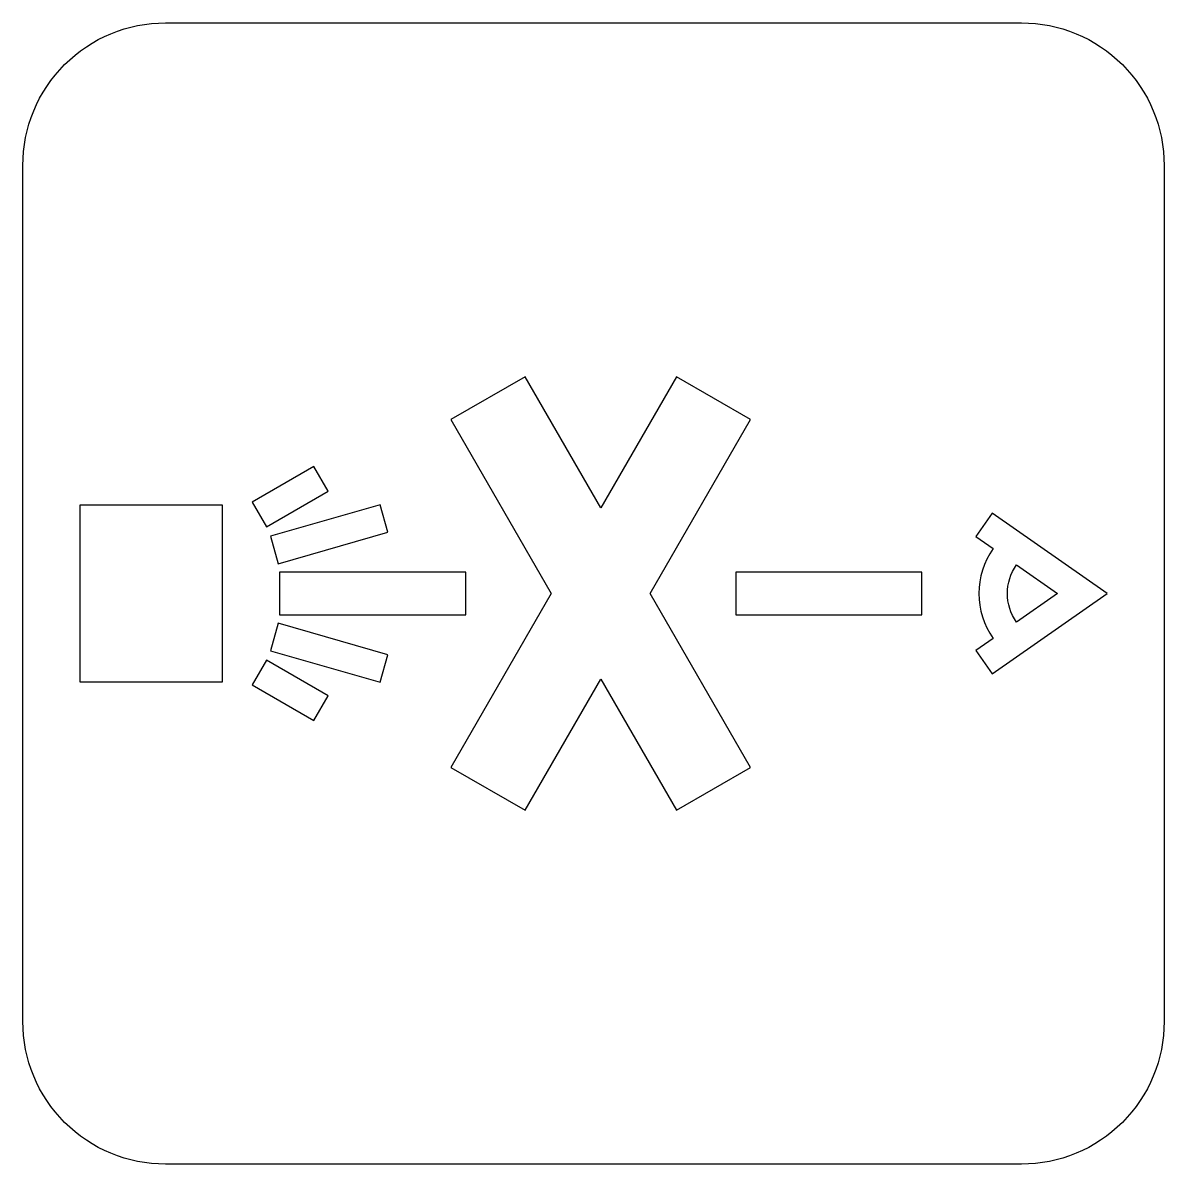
# Model space of a CAD drawing. Header units: millimetres. Extents: x -20 to 20, y -20 to 20.
import ezdxf

# ---------------------------------------------------------------- set-up
doc = ezdxf.new("R2010")
doc.units = ezdxf.units.MM

msp = doc.modelspace()

# ---------------------------------------------------------------- linework, layer by layer
for points in [[(-15, -20, -0.414214), (-20, -15), (-20, 15, -0.414214), (-15, 20), (15, 20, -0.414214), (20, 15), (20, -15, -0.414214), (15, -20)], [(13.974, -2.819), (18, 0), (13.974, 2.819), (13.4, 2), (14.004, 1.577, 0.315299), (14.004, -1.577), (13.4, -2)], [(14.823, 1.004), (16.257, 0), (14.823, -1.004, -0.315299)]]:
    msp.add_lwpolyline(points, format="xyb", close=True)
for points in [[(0.253, -3), (2.907, -7.596), (5.505, -6.096), (1.985, 0), (5.505, 6.096), (2.907, 7.596), (0.253, 3), (-2.4, 7.596), (-4.998, 6.096), (-1.479, 0), (-4.998, -6.096), (-2.4, -7.596)], [(-9.297, 3.581), (-9.797, 4.447), (-11.962, 3.197), (-11.462, 2.331)], [(-13, -3.1), (-13, 3.1), (-18, 3.1), (-18, -3.1)], [(-11.324, 2.004), (-11.048, 1.043), (-7.203, 2.146), (-7.479, 3.107)], [(-4.479, -0.75), (-4.479, 0.75), (-11, 0.75), (-11, -0.75)], [(11.507, 0.75), (4.985, 0.75), (4.985, -0.75), (11.507, -0.75)], [(-11.324, -2.004), (-7.479, -3.107), (-7.203, -2.146), (-11.048, -1.043)], [(-9.797, -4.447), (-9.297, -3.581), (-11.462, -2.331), (-11.962, -3.197)]]:
    msp.add_lwpolyline(points, close=True)

doc.saveas('drawing.dxf')
